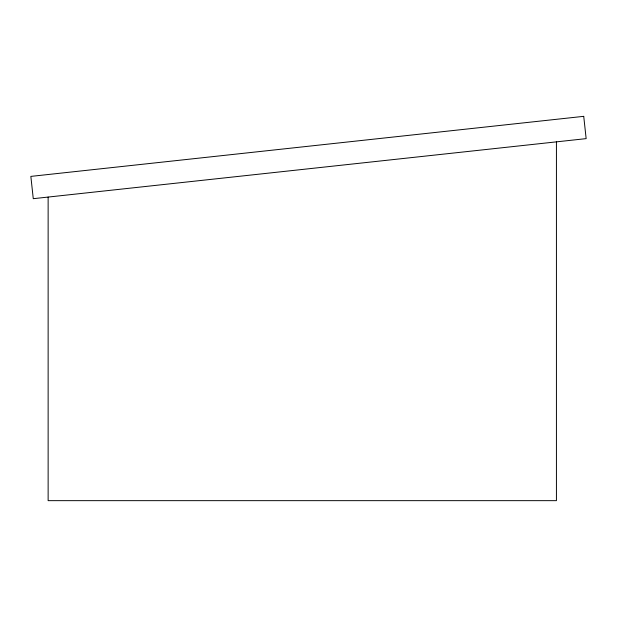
<?xml version="1.0" encoding="UTF-8"?>
<svg xmlns="http://www.w3.org/2000/svg" width="617" height="617" viewBox="0 0 617 617"><rect width="100%" height="100%" fill="white"/><g stroke="black" fill="none" stroke-linecap="round" stroke-linejoin="round"><path stroke-width="0.93" d="M556.426 141.864L556.426 500.657L48.134 500.657L48.134 197.07M583.728 116.343L30.85 176.393L33.272 198.682L586.15 138.632L583.728 116.343"/></g></svg>
